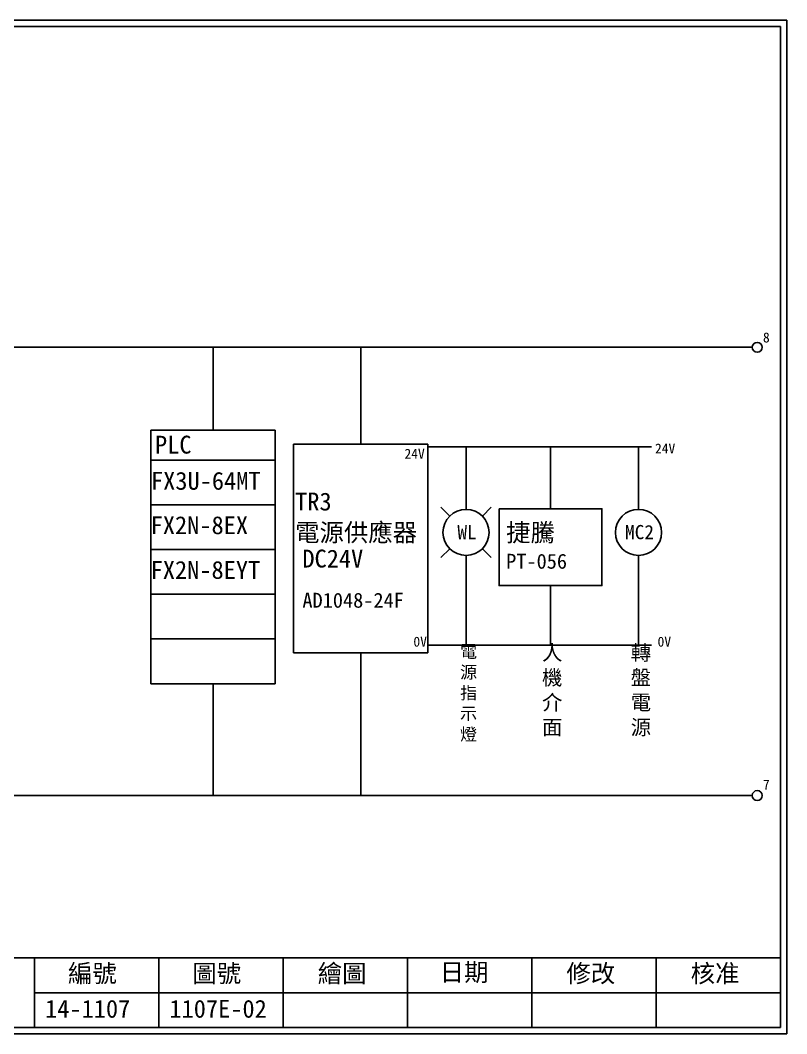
# Model space of a CAD drawing. Extents: x 10 to 297, y 3 to 207.
# Drawn here: x 142.9 to 297, y 3 to 207 of the extents above; entities that cross this region are included whole.
import ezdxf
from ezdxf.enums import TextEntityAlignment as Align

# ---------------------------------------------------------------- set-up
doc = ezdxf.new("R2010")
doc.units = 0
doc.layers.get('0').update_dxf_attribs({"linetype": 'CONTINUOUS'})
doc.layers.add('圖框層', color=7, linetype='CONTINUOUS')
doc.layers.add('標尺寸層', color=3, linetype='CONTINUOUS')
doc.styles.add('CNS', font='romanc.shx', dxfattribs={"bigfont": 'chineset.shx'})
doc.styles.add('STSL', font='kaiu.ttf')

msp = doc.modelspace()

# ---------------------------------------------------------------- linework, layer by layer
for p, q in [((48.75, 141.15), (290.07, 141.15)), ((169.16, 124.45), (194.16, 124.45)), ((224.83, 121.66), (197.83, 121.66)), ((197.83, 121.66), (197.83, 79.66)), ((224.83, 79.66), (224.83, 121.66)), ((269.83, 121.12), (224.83, 121.12)), ((267.2, 108.54), (267.2, 121.12)), ((194.16, 118.45), (169.16, 118.45)), ((169.16, 118.45), (169.16, 109.45)), ((194.16, 109.45), (194.16, 118.45)), ((232.52, 108.54), (232.52, 112.45)), ((194.16, 109.45), (169.16, 109.45)), ((169.16, 109.45), (169.16, 100.45)), ((194.16, 100.45), (194.16, 109.45)), ((229.24, 107.18), (227.47, 108.95)), ((235.8, 107.18), (237.57, 108.95)), ((169.16, 100.45), (194.16, 100.45)), ((169.16, 100.45), (169.16, 91.45)), ((194.16, 91.45), (194.16, 100.45)), ((229.24, 100.62), (227.47, 98.85)), ((235.8, 100.62), (237.57, 98.85)), ((232.52, 99.26), (232.52, 95.31)), ((267.2, 99.26), (267.2, 95.31)), ((232.52, 95.31), (232.52, 81.18)), ((267.2, 95.31), (267.2, 81.18)), ((169.16, 91.45), (194.16, 91.45)), ((169.16, 91.45), (169.16, 82.45)), ((194.16, 82.45), (194.16, 91.45)), ((169.16, 82.45), (194.16, 82.45)), ((169.16, 82.45), (169.16, 73.45)), ((194.16, 73.45), (194.16, 82.45)), ((197.83, 79.66), (224.83, 79.66)), ((269.83, 81.18), (224.83, 81.18)), ((169.16, 73.45), (194.16, 73.45))]:
    msp.add_line(p, q)
for centre, radius in [((291.07, 141.15), 1), ((232.52, 103.9), 4.64), ((267.2, 103.9), 4.64), ((291.07, 50.94), 1)]:
    msp.add_circle(centre, radius)
at = {"layer": '圖框層', "color": 7}
for p, q in [((297, 206.97), (10, 206.97)), ((297, 3), (297, 206.97)), ((295.75, 205.72), (11.25, 205.72)), ((295.75, 4.25), (295.75, 205.72)), ((11.25, 18.25), (295.75, 18.25)), ((145.75, 4.25), (145.75, 18.25)), ((170.75, 4.25), (170.75, 18.25)), ((195.75, 4.25), (195.75, 18.25)), ((220.75, 4.25), (220.75, 18.25)), ((245.75, 4.25), (245.75, 18.25)), ((270.75, 4.25), (270.75, 18.25)), ((145.75, 11.25), (295.75, 11.25)), ((11.25, 4.25), (295.75, 4.25)), ((10, 3), (297, 3))]:
    msp.add_line(p, q, dxfattribs=at)
at = {"layer": '標尺寸層', "color": 7}
for p, q in [((181.66, 124.45), (181.66, 141.15)), ((211.33, 121.66), (211.33, 141.15)), ((169.16, 118.45), (169.16, 124.45)), ((194.16, 118.45), (194.16, 124.45)), ((232.52, 112.45), (232.52, 121.12)), ((249.5, 108.65), (249.5, 121.12)), ((249.5, 93.21), (249.5, 81.18)), ((211.33, 79.66), (211.33, 50.94)), ((181.66, 73.45), (181.66, 50.94)), ((290.07, 50.94), (57.7, 50.94))]:
    msp.add_line(p, q, dxfattribs=at)
msp.add_lwpolyline([(239.15, 108.65), (259.85, 108.65), (259.85, 93.21), (239.15, 93.21)], close=True, dxfattribs=at)

# ---------------------------------------------------------------- texts
at = {"color": 7}
for s, p in [('WL', (232.72, 103.96)), ('MC2', (267.4, 103.96))]:
    msp.add_text(s, height=2.856, dxfattribs=at).set_placement(p, align=Align.MIDDLE_CENTER)
at = {"layer": '圖框層', "color": 4, "style": 'STSL'}
for s, height, p in [('8', 2, (292.22, 142.13)), ('PLC', 3.6, (169.97, 119.76)), ('24V', 2, (220.13, 118.72)), ('24V', 2, (270.51, 119.78)), ('FX3U-64MT', 3.6, (169.16, 112.48)), ('TR3', 3.6, (198.14, 108.31)), ('FX2N-8EX', 3.6, (169.09, 103.55)), ('電源供應器', 3.6, (198.14, 102.08)), ('捷騰', 3.6, (240.58, 102.08)), ('DC24V', 3.6, (199.6, 96.83)), ('FX2N-8EYT', 3.6, (169.09, 94.55)), ('PT-056', 3, (240.58, 96.59)), ('AD1048-24F', 3, (199.61, 88.74)), ('0V', 2, (221.93, 80.91)), ('0V', 2, (271.03, 80.91)), ('7', 2, (292.22, 52.11)), ('編號', 3.6, (152.47, 13.34)), ('圖號', 3.6, (177.47, 13.34)), ('繪圖', 3.6, (202.69, 13.34)), ('日期', 3.6, (227.22, 13.59)), ('修改', 3.6, (252.69, 13.34)), ('核准', 3.6, (277.69, 13.34)), ('14-1107', 3.6, (147.86, 6.22)), ('1107E-02', 3.6, (172.86, 6.22))]:
    msp.add_text(s, height=height, dxfattribs=at).set_placement(p)
at = {"layer": '標尺寸層', "color": 7, "width": 4.1392, "attachment_point": 1, "style": 'CNS'}
for s, insert, char_height in [('{\\fDFKai-SB|b0|i0|c136|p65;人機介面}', (247.8, 81.18), 3), ('{\\fDFKai-SB|b0|i0|c136|p65;轉盤電源}', (265.63, 81.18), 3), ('{\\fDFKai-SB|b0|i0|c136|p65;電\\P源指示燈}', (231.32, 81.18), 2.5)]:
    msp.add_mtext(s, dxfattribs=dict(at, insert=insert, char_height=char_height))

doc.saveas('drawing.dxf')
